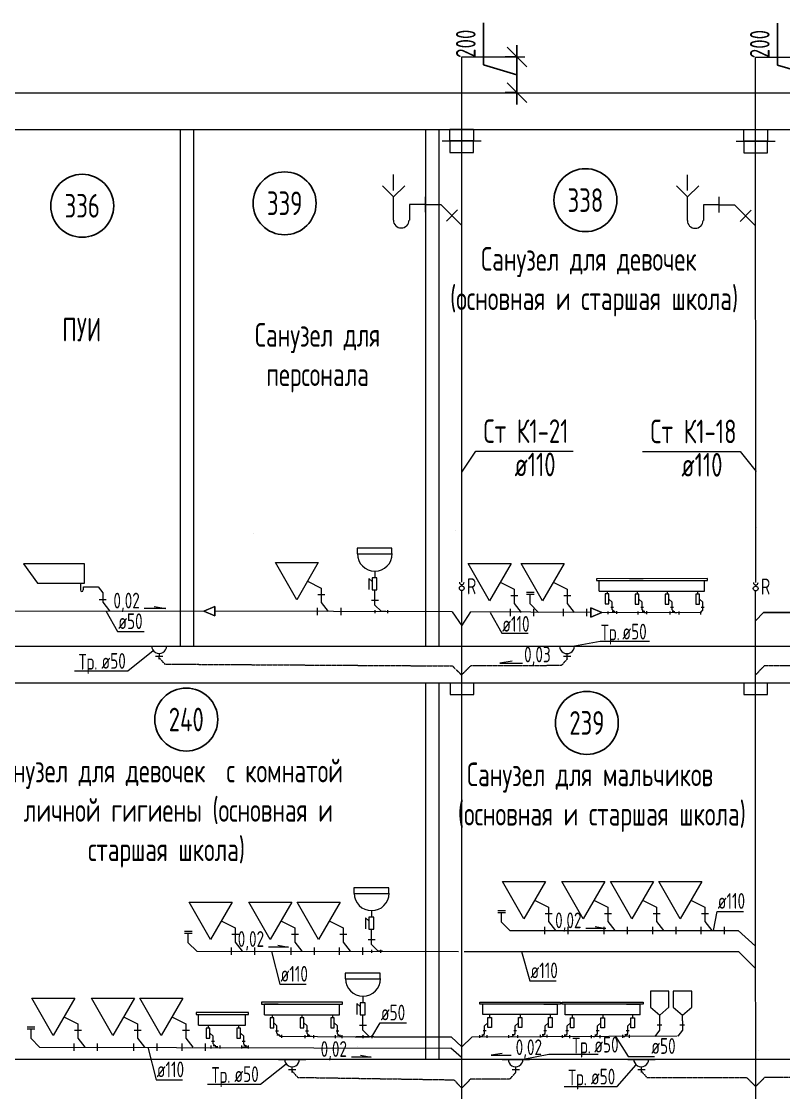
# Model space of a CAD drawing. Header units: millimetres. Extents: x -8689834 to 9419935, y -117443 to 166298.
# Drawn here: x -236295 to -226612, y -47115 to -33504 of the extents above; entities that cross this region are included whole.
import ezdxf
from ezdxf.enums import TextEntityAlignment as Align

# ---------------------------------------------------------------- set-up
doc = ezdxf.new("R2010")
doc.units = ezdxf.units.MM
doc.header["$MEASUREMENT"] = 0
doc.linetypes.add('01_base$0$DASHED2', pattern=[0.375, 0.25, -0.125])
doc.layers.get('0').update_dxf_attribs({"color": 250, "lineweight": 9})
for name, color, linetype in [('PDF _0', 7, 'Continuous'), ('PDF __ВК-Text В1', 7, 'Continuous'), ('PDF __ВК-В1', 5, 'Continuous'), ('PDF __ВК-переход', 7, 'Continuous'), ('PDF __ВК-переход на SML', 3, 'Continuous'), ('PDF __ВК-противопожарные муфты', 1, 'Continuous'), ('PDF __ВК-размеры', 7, 'Continuous'), ('PDF __ВК-стены', 7, 'Continuous'), ('PDF __К14', 3, 'Continuous'), ('PDF __Сантехника', 7, 'Continuous'), ('PDF _TEKSTBK', 7, 'Continuous'), ('АР_Таблицы', 250, 'Continuous')]:
    doc.layers.add(name, color=color, linetype=linetype)
doc.layers.add('PDF __ВК-К1', color=7, linetype='Continuous', true_color=0xb80000)
for name, color, linetype, lineweight in [('АР_Маркер экспликации', 239, 'Continuous', 13), ('АР_Номер помещения', 1, 'Continuous', 25), ('АР_Оси размеры', 164, 'Continuous', 9), ('АР_Помещения_площадь', 19, 'Continuous', 9), ('ВК_канализация', 32, 'Continuous', 15)]:
    doc.layers.add(name, color=color, linetype=linetype, lineweight=lineweight)
doc.styles.add('ISOCPEUR', font='isocpeur.ttf', dxfattribs={"width": 0.7})
doc.styles.get("Standard").update_dxf_attribs({"font": 'isocpeur.ttf', "width": 0.7})
doc.styles.add('ГОСТ 2.304', font='isocpeur.ttf', dxfattribs={"width": 0.7})
doc.dimstyles.new('СПДС', dxfattribs={"dimscale": 100, "dimtxt": 2.5, "dimasz": 2.5, "dimexe": 1.5, "dimexo": 0, "dimgap": 1, "dimtad": 1, "dimdec": 0, "dimrnd": 1, "dimtxsty": 'ГОСТ 2.304', "dimblk": 'OBLIQUE', "dimcen": 2.5, "dimdle": 1.5, "dimadec": 0, "dimazin": 2, "dimtfac": 0.75, "dimtdec": 0, "dimtmove": 1, "dimatfit": 3, "dimfxl": 1, "dimtolj": 1, "dimarcsym": 1})

# ---------------------------------------------------------------- blocks, each defined once
blk = doc.blocks.new('*U1658')
at = {"layer": 'АР_Номер помещения', "color": 7}
blk.add_circle((-15720, 4793), 400, dxfattribs=at)
at = {"layer": 'АР_Помещения_площадь', "color": 7}
blk.add_line((-13545, 633), (-13545, 633), dxfattribs=at)
at = {"color": 7, "style": 'ISOCPEUR', "width": 0.7, "flags": 1}
blk.add_attdef('КАТЕГОРИЯ', (-499, -2092), '', height=250, dxfattribs=at)
at = {"layer": 'АР_Номер помещения', "color": 7, "style": 'ISOCPEUR', "width": 0.7}
blk.add_attdef('НОМЕР_ПОМЕЩЕНИЯ', text='', height=300, dxfattribs=at).set_placement((-15720, 4793), align=Align.MIDDLE_CENTER)
at = {"layer": 'АР_Помещения_площадь', "color": 7, "lineweight": 30, "width": 0.7, "flags": 104}
blk.add_attdef('ИМЯ_ПОМЕЩЕНИЯ', text='', height=100, dxfattribs=at).set_placement((158, 1217), align=Align.MIDDLE_CENTER)
at = {"layer": 'АР_Помещения_площадь', "color": 7, "style": 'ISOCPEUR', "width": 0.7}
blk.add_attdef('ПЛОЩАДЬ_ПОМЕЩЕНИЯ', text='', height=200, dxfattribs=at).set_placement((-13540, 880), align=Align.MIDDLE_RIGHT)
blk = doc.blocks.new('_Oblique')
at = {"color": 0, "linetype": 'ByBlock', "lineweight": -2}
blk.add_line((-0.5, -0.5), (0.5, 0.5), dxfattribs=at)
blk = doc.blocks.new('*D1723')
at = {"layer": 'АР_Оси размеры', "color": 0, "lineweight": -2, "ltscale": 100, "transparency": 16777216}
for p, q in [((-230424, -34054), (-230424, -33522)), ((-229999, -34558), (-229999, -33805)), ((-229999, -33955), (-230149, -33955)), ((-229999, -34182), (-230424, -34054)), ((-229999, -34408), (-230149, -34408))]:
    blk.add_line(p, q, dxfattribs=at)
at = {"layer": 'АР_Оси размеры', "color": 0, "lineweight": -2, "ltscale": 100, "transparency": 16777216, "xscale": 250, "yscale": 250, "zscale": 250}
for p, rotation in [((-229999, -33955), 90), ((-229999, -34408), 270)]:
    blk.add_blockref('_Oblique', p, dxfattribs=dict(at, rotation=rotation))
at = {"layer": 'АР_Оси размеры', "color": 0, "lineweight": 13, "ltscale": 100, "transparency": 16777216, "insert": (-230649, -33788), "char_height": 250, "attachment_point": 5, "rotation": 90, "style": 'ГОСТ 2.304'}
blk.add_mtext('\\A1;200', dxfattribs=at)
blk = doc.blocks.new('*D1724')
at = {"layer": 'АР_Оси размеры', "color": 0, "lineweight": -2, "ltscale": 100, "transparency": 16777216}
for p, q in [((-226689, -34058), (-226689, -33526)), ((-226264, -34562), (-226264, -33809)), ((-226264, -33959), (-226414, -33959)), ((-226264, -34186), (-226689, -34058)), ((-226264, -34412), (-226414, -34412))]:
    blk.add_line(p, q, dxfattribs=at)
at = {"layer": 'АР_Оси размеры', "color": 0, "lineweight": -2, "ltscale": 100, "transparency": 16777216, "xscale": 250, "yscale": 250, "zscale": 250}
for p, rotation in [((-226264, -33959), 90), ((-226264, -34412), 270)]:
    blk.add_blockref('_Oblique', p, dxfattribs=dict(at, rotation=rotation))
at = {"layer": 'АР_Оси размеры', "color": 0, "lineweight": 13, "ltscale": 100, "transparency": 16777216, "insert": (-226914, -33792), "char_height": 250, "attachment_point": 5, "rotation": 90, "style": 'ГОСТ 2.304'}
blk.add_mtext('\\A1;200', dxfattribs=at)

msp = doc.modelspace()

# ---------------------------------------------------------------- linework, layer by layer
at = {"layer": 'PDF _0', "lineweight": 13}
msp.add_lwpolyline([(-229897.1, -34057), (-230100.3, -33853.8)], dxfattribs=at)
at = {"layer": 'PDF _0', "color": 3, "lineweight": 13}
for centre in [(-234545, -41440.6), (-234545, -41440.6), (-229363.1, -41442.7), (-229363.1, -41442.7), (-232856, -46691.8), (-232856, -46691.8), (-230016.6, -46691.8), (-230016.6, -46691.8), (-228420.2, -46691.8), (-228420.2, -46691.8)]:
    msp.add_arc(centre, 95.2, 179.99999, 0.00001, dxfattribs=at)
at = {"layer": 'PDF __ВК-Text В1', "lineweight": 13}
for points in [[(-234607.5, -40940.8), (-234458.6, -40966), (-234735.5, -40966)], [(-230061.1, -41632.6), (-230215.7, -41658.7), (-229928.2, -41658.7)], [(-229006.2, -45005.8), (-228870, -45028.8), (-229123.3, -45028.8)], [(-233038.7, -45242.8), (-232902.4, -45265.9), (-233155.8, -45265.9)], [(-231985.8, -46641.1), (-231849.5, -46664.1), (-232102.9, -46664.1)], [(-230188.4, -46618.6), (-230324.7, -46641.7), (-230071.4, -46641.7)]]:
    msp.add_lwpolyline(points, dxfattribs=at)
at = {"layer": 'PDF __ВК-В1', "color": 244, "lineweight": 13, "true_color": 0x991b1e}
for points in [[(-230700, -40629.8), (-230701.4, -33955.4)], [(-226965, -40633.9), (-226966.4, -33959.5)], [(-230701, -47392), (-230701.1, -40740.6)], [(-226965.4, -51185), (-226966.4, -40740.6)]]:
    msp.add_lwpolyline(points, dxfattribs=at)
at = {"layer": 'PDF __ВК-К1', "lineweight": 13}
for points in [[(-231167, -35731), (-231167, -35930)], [(-227432.1, -35735.1), (-227432.1, -35934.1)], [(-231167, -35832.6), (-231366, -35832.6)], [(-231167, -35832.6), (-230968.1, -35832.6), (-230701.4, -36099.3)], [(-230756.4, -35900.3), (-230896.1, -36044.3)], [(-227432.1, -35836.7), (-227631, -35836.7)], [(-227432.1, -35836.7), (-227233.1, -35836.7), (-226966.4, -36103.4)], [(-227021.5, -35904.5), (-227161.2, -36048.4)], [(-234716.4, -41442.7), (-234369.3, -41442.7)], [(-229534.5, -41444.8), (-229187.4, -41444.8)], [(-233027.5, -46693.9), (-232680.4, -46693.9)], [(-230188, -46693.9), (-229840.9, -46693.9)], [(-228591.6, -46693.9), (-228244.5, -46693.9)]]:
    msp.add_lwpolyline(points, dxfattribs=at)
at = {"layer": 'PDF __ВК-К1', "color": 244, "lineweight": 13, "true_color": 0x991b1e}
for points in [[(-235317.9, -40690.8), (-235258.7, -40767)], [(-235258.7, -40767), (-235258.7, -40885.6), (-235174, -40995.6)], [(-232527, -40786.9), (-232438.1, -40786.9)], [(-232484.7, -40706.5), (-232484.7, -40888.5)], [(-231809.9, -40725.4), (-231809.9, -40915.9)], [(-230078.1, -40797.2), (-229989.2, -40797.2)], [(-230035.8, -40716.8), (-230035.8, -40898.8)], [(-229781, -40761.9), (-229878.3, -40761.9)], [(-229781, -40788), (-229878.3, -40788)], [(-229724.1, -41013.4), (-229830.9, -40906.6), (-229830.9, -40788)], [(-229402.7, -40799.4), (-229313.8, -40799.4)], [(-229360.3, -40719), (-229360.3, -40901)], [(-235305.2, -40851.7), (-235216.3, -40851.7)], [(-232531.2, -41049.4), (-232531.2, -40956.2)], [(-232484.7, -40888.5), (-232395.8, -41002.8)], [(-232238.8, -40956.7), (-232238.8, -41049.9)], [(-231848, -40856.6), (-231759.1, -40856.6)], [(-231666, -41004.1), (-231721, -41004.1), (-231809.9, -40915.9)], [(-230082.4, -41059.6), (-230082.4, -40966.5)], [(-230035.8, -40898.8), (-229946.9, -41013.1)], [(-229789.9, -40967), (-229789.9, -41060.1)], [(-229406.9, -41061.9), (-229406.9, -40968.7)], [(-229360.3, -40901), (-229271.4, -41015.3)], [(-229114.4, -40969.2), (-229114.4, -41062.3)], [(-228808.3, -40946.3), (-228771.8, -40946.3)], [(-228790.9, -40977.6), (-228790.9, -40941.2)], [(-228426.6, -40947.6), (-228390.2, -40947.6)], [(-228409.2, -40978.9), (-228409.2, -40942.5)], [(-228046.7, -40947.6), (-228010.2, -40947.6)], [(-228027.6, -40982.7), (-228027.6, -40946.3)], [(-227658.1, -40947.6), (-227621.6, -40947.6)], [(-227639, -40984), (-227639, -40947.6)], [(-231805.5, -40985.7), (-231805.5, -41022.2)], [(-231644.4, -40985.2), (-231644.4, -41021.6)], [(-228843.9, -41001.8), (-228843.9, -41038.2)], [(-228730.2, -41016.6), (-228754.4, -41016.6), (-228790.9, -40977.6)], [(-228790.9, -40996.7), (-228754.4, -40996.7)], [(-228730.2, -41033.1), (-228730.2, -40996.7)], [(-228462.2, -41003.1), (-228462.2, -41039.5)], [(-228348.5, -41017.9), (-228372.8, -41017.9), (-228409.2, -40978.9)], [(-228409.2, -40998), (-228372.8, -40998)], [(-228348.5, -41034.5), (-228348.5, -40998)], [(-228057.1, -41003.1), (-228057.1, -41039.5)], [(-227968.6, -41019.2), (-227991.1, -41019.2), (-228027.6, -40982.7)], [(-228027.6, -41001.8), (-227991.2, -41001.8)], [(-227943.4, -41003.1), (-227943.4, -41039.5)], [(-227668.5, -41021.3), (-227668.5, -41021.3), (-227639, -40984)], [(-227668.5, -41003.1), (-227668.5, -41039.5)], [(-224039.2, -41015.4), (-225574.7, -41013.7), (-226866.7, -41013.7), (-225588.6, -41013.7)], [(-234716.4, -41442.7), (-234369.3, -41442.7)], [(-229534.5, -41444.8), (-229187.4, -41444.8)], [(-234496.3, -41573.9), (-234589.4, -41573.9)], [(-234496.3, -41573.9), (-234589.4, -41573.9)], [(-234542.9, -41607.8), (-234542.2, -41535.8)], [(-229314.4, -41576), (-229407.5, -41576)], [(-229314.4, -41576), (-229407.5, -41576)], [(-229361, -41609.9), (-229360.3, -41538)], [(-229598.9, -44759.8), (-229598.9, -44941.8)], [(-228843.1, -44759.8), (-228843.1, -44941.8)], [(-228227, -44759.8), (-228227, -44941.8)], [(-227610.5, -44759.8), (-227610.5, -44941.8)], [(-230145.2, -44804.6), (-230242.5, -44804.6)], [(-230145.2, -44830.7), (-230242.5, -44830.7)], [(-230088.3, -45056.1), (-230195, -44949.4), (-230195, -44830.7)], [(-229641.3, -44840.2), (-229552.4, -44840.2)], [(-228885.4, -44840.2), (-228796.5, -44840.2)], [(-228269.3, -44840.2), (-228180.4, -44840.2)], [(-227652.8, -44840.2), (-227563.9, -44840.2)], [(-233578.4, -45023.6), (-233578.4, -45205.6)], [(-232822.6, -45023.6), (-232822.6, -45205.6)], [(-232206.5, -45023.6), (-232206.5, -45205.6)], [(-231850.8, -45040.8), (-231850.8, -45231.3)], [(-229645.5, -45102.7), (-229645.5, -45009.6)], [(-229598.9, -44941.8), (-229510, -45056.1)], [(-229353.4, -45009.6), (-229353.4, -45102.7)], [(-228889.7, -45102.7), (-228889.7, -45009.6)], [(-228843.1, -44941.8), (-228754.2, -45056.1)], [(-228597.6, -45009.6), (-228597.6, -45102.7)], [(-228273.5, -45102.7), (-228273.5, -45009.6)], [(-228227, -44941.8), (-228138.1, -45056.1)], [(-227981.1, -45010.1), (-227981.1, -45103.2)], [(-227657, -45102.7), (-227657, -45009.6)], [(-227610.5, -44941.8), (-227521.6, -45056.1)], [(-227364.6, -45010.1), (-227364.6, -45103.2)], [(-234124.7, -45068.4), (-234222, -45068.4)], [(-234124.7, -45094.5), (-234222, -45094.5)], [(-234067.8, -45319.9), (-234174.5, -45213.2), (-234174.5, -45094.5)], [(-233620.8, -45104), (-233531.9, -45104)], [(-232864.9, -45104), (-232776.1, -45104)], [(-232248.8, -45104), (-232159.9, -45104)], [(-231888.9, -45172.1), (-231800, -45172.1)], [(-233625, -45366.5), (-233625, -45273.4)], [(-233578.4, -45205.6), (-233489.5, -45319.9)], [(-233332.9, -45273.4), (-233332.9, -45366.5)], [(-232869.2, -45366.5), (-232869.2, -45273.4)], [(-232822.6, -45205.6), (-232733.7, -45319.9)], [(-232577.1, -45273.4), (-232577.1, -45366.5)], [(-232253.1, -45366.5), (-232253.1, -45273.4)], [(-232206.5, -45205.6), (-232117.6, -45319.9)], [(-231960.6, -45273.8), (-231960.6, -45367)], [(-231706.9, -45320.2), (-231761.9, -45320.2), (-231850.8, -45231.3)], [(-231846.4, -45301.1), (-231846.4, -45337.6)], [(-231734.4, -45302), (-231734.4, -45338.4)], [(-231960.2, -46126.2), (-231960.2, -46316.7)], [(-235577, -46240.2), (-235577, -46422.2)], [(-234821.2, -46240.2), (-234821.2, -46422.2)], [(-234205.1, -46240.2), (-234205.1, -46422.2)], [(-231998.3, -46257.5), (-231909.4, -46257.5)], [(-228160.2, -46259.9), (-228218.2, -46259.9)], [(-228187.8, -46204.6), (-228187.8, -46323.4)], [(-227870.1, -46259.5), (-227928, -46259.5)], [(-227897.7, -46204.3), (-227897.7, -46323)], [(-236123.3, -46285), (-236220.6, -46285)], [(-236123.3, -46311.1), (-236220.6, -46311.1)], [(-236066.3, -46536.5), (-236173.1, -46429.7), (-236173.1, -46311.1)], [(-235619.3, -46320.6), (-235530.4, -46320.6)], [(-234863.5, -46320.6), (-234774.6, -46320.6)], [(-234247.4, -46320.6), (-234158.5, -46320.6)], [(-233065.7, -46331), (-233029.2, -46331)], [(-233048.3, -46362.4), (-233048.3, -46325.9)], [(-232987.6, -46400.5), (-233011.8, -46400.5), (-233048.3, -46362.4)], [(-233048.3, -46381.5), (-233011.8, -46381.5)], [(-233011.8, -46400.5), (-232054.2, -46405.6), (-231871.3, -46405.6), (-232040.3, -46405.6)], [(-232987.6, -46417.9), (-232987.6, -46381.5)], [(-232696.1, -46386.5), (-232696.1, -46423)], [(-232685.7, -46331), (-232649.3, -46331)], [(-232666.6, -46366.2), (-232666.6, -46329.7)], [(-232607.6, -46402.6), (-232630.2, -46402.6), (-232666.6, -46366.2)], [(-232666.6, -46385.2), (-232630.2, -46385.2)], [(-232582.4, -46386.5), (-232582.4, -46423)], [(-232307.5, -46386.5), (-232307.5, -46423)], [(-232297.1, -46331), (-232260.7, -46331)], [(-232278, -46367.5), (-232278, -46331)], [(-232219, -46404.7), (-232241.6, -46404.7), (-232278, -46367.5)], [(-232278, -46386.5), (-232241.6, -46386.5)], [(-232219, -46423), (-232219, -46386.5)], [(-231816.3, -46405.6), (-231871.3, -46405.6), (-231960.2, -46316.7)], [(-231955.8, -46386.5), (-231955.8, -46423)], [(-231843.8, -46387.4), (-231843.8, -46423.8)], [(-230469.5, -46403.3), (-230446.9, -46403.3), (-230410.5, -46365.8)], [(-230469.5, -46421.3), (-230469.5, -46384.9)], [(-230410.5, -46384.9), (-230446.9, -46384.9)], [(-230391.4, -46329.3), (-230427.8, -46329.3)], [(-230410.5, -46365.8), (-230410.5, -46329.3)], [(-230381, -46384.9), (-230381, -46421.3)], [(-230106.1, -46384.9), (-230106.1, -46421.3)], [(-230080.9, -46402.8), (-230058.3, -46402.8), (-230021.9, -46364.5)], [(-230021.9, -46383.6), (-230058.3, -46383.6)], [(-230002.8, -46329.3), (-230039.2, -46329.3)], [(-230021.9, -46364.5), (-230021.9, -46328)], [(-229992.4, -46384.9), (-229992.4, -46421.3)], [(-229701, -46416.2), (-229701, -46379.8)], [(-229700.9, -46402.4), (-229676.7, -46402.4), (-229640.2, -46360.7)], [(-229640.2, -46379.8), (-229676.7, -46379.8)], [(-229622.8, -46329.3), (-229659.3, -46329.3)], [(-229640.2, -46360.7), (-229640.2, -46324.3)], [(-229617.2, -46416.2), (-229617.2, -46379.8)], [(-229421.5, -46402.1), (-229399, -46402.1), (-229362.5, -46367.2)], [(-229421.5, -46420.3), (-229421.5, -46383.8)], [(-229362.5, -46386.3), (-229399, -46386.3)], [(-229343.4, -46330.8), (-229379.9, -46330.8)], [(-229362.5, -46367.2), (-229362.5, -46330.8)], [(-229333, -46386.3), (-229333, -46422.8)], [(-229058.1, -46386.3), (-229058.1, -46422.8)], [(-229032.9, -46401.6), (-229010.3, -46401.6), (-228973.9, -46365.9)], [(-228973.9, -46385), (-229010.3, -46385)], [(-228954.8, -46330.8), (-228991.2, -46330.8)], [(-228973.9, -46365.9), (-228973.9, -46329.5)], [(-228944.4, -46386.3), (-228944.4, -46422.8)], [(-228653, -46401.1), (-228628.7, -46401.1), (-228592.3, -46362.2)], [(-228653, -46417.7), (-228653, -46381.2)], [(-228592.3, -46381.2), (-228628.7, -46381.2)], [(-228574.9, -46330.8), (-228611.3, -46330.8)], [(-228592.3, -46362.2), (-228592.3, -46325.7)], [(-228569.3, -46417.7), (-228569.3, -46381.2)], [(-228187.8, -46323.4), (-228245.8, -46400.7)], [(-227897.7, -46323), (-227955.6, -46400.3)], [(-235623.6, -46583), (-235623.6, -46489.9)], [(-235577, -46422.2), (-235488.1, -46536.5)], [(-235331.5, -46489.9), (-235331.5, -46583)], [(-234867.8, -46583), (-234867.8, -46489.9)], [(-234821.2, -46422.2), (-234732.3, -46536.5)], [(-234575.7, -46489.9), (-234575.7, -46583)], [(-234251.6, -46583), (-234251.6, -46489.9)], [(-234205.1, -46422.2), (-234116.2, -46536.5)], [(-233959.5, -46489.9), (-233959.5, -46583)], [(-233889, -46517.4), (-233889, -46553.8)], [(-233878.6, -46461.9), (-233842.2, -46461.9)], [(-233859.5, -46497), (-233859.5, -46460.6)], [(-233800.5, -46535.2), (-233823.1, -46535.2), (-233859.5, -46497)], [(-233859.5, -46516.1), (-233823.1, -46516.1)], [(-233775.3, -46517.4), (-233775.3, -46553.8)], [(-233500.4, -46517.4), (-233500.4, -46553.8)], [(-233500.4, -46536.5), (-233434.5, -46536.5)], [(-233490, -46461.9), (-233453.6, -46461.9)], [(-233470.9, -46498.3), (-233470.9, -46461.9)], [(-233411.9, -46536.5), (-233434.5, -46536.5), (-233470.9, -46498.3)], [(-233470.9, -46517.4), (-233434.5, -46517.4)], [(-233411.9, -46553.8), (-233411.9, -46517.4)], [(-233027.5, -46693.9), (-232680.4, -46693.9)], [(-232853.9, -46859), (-232853.2, -46787)], [(-230188, -46693.9), (-229840.9, -46693.9)], [(-230014.5, -46859), (-230013.8, -46787)], [(-228591.6, -46693.9), (-228244.5, -46693.9)], [(-228418.1, -46859), (-228417.4, -46787)], [(-232807.4, -46825.1), (-232900.5, -46825.1)], [(-232807.4, -46825.1), (-232900.5, -46825.1)], [(-229967.9, -46825.1), (-230061, -46825.1)], [(-229967.9, -46825.1), (-230061, -46825.1)], [(-228371.5, -46825.1), (-228464.7, -46825.1)], [(-228371.5, -46825.1), (-228464.7, -46825.1)]]:
    msp.add_lwpolyline(points, dxfattribs=at)
at = {"layer": 'PDF __ВК-К1', "color": 244, "linetype": '01_base$0$DASHED2', "lineweight": 13, "true_color": 0x991b1e}
for points in [[(-234549.4, -41586.2), (-234473.2, -41670.9), (-230818, -41693.9), (-230702.6, -41808.2)], [(-229361, -41605.8), (-229437.2, -41690.5), (-230583.1, -41690.9), (-230701.1, -41805.1)], [(-224925.1, -41609.9), (-225001.3, -41694.5), (-226857.8, -41693.7), (-226967.8, -41808)], [(-225207.4, -46691.8), (-225283.6, -46922.1), (-226852.8, -46922.1), (-226962.9, -47036.4)], [(-232860.4, -46837.5), (-232784.2, -46922.1), (-230800, -46953.3), (-230699, -47058)], [(-230014.5, -46859), (-230090.7, -46943.7), (-230589, -46943.7), (-230699, -47058)], [(-228424.6, -46837.5), (-228348.4, -46922.1), (-227080, -46922.1), (-226969.9, -47036.4)]]:
    msp.add_lwpolyline(points, dxfattribs=at)
at = {"layer": 'PDF __ВК-переход', "lineweight": 13}
for points in [[(-233838, -41055.3), (-233838, -40936.8), (-233977.7, -40996.1), (-233838, -41055.3), (-233838, -40936.8), (-233977.7, -40996.1), (-233838, -41055.3), (-233977.7, -40996.1), (-233838, -40936.8)], [(-229058.4, -41073.5), (-229058.4, -40955), (-228918.7, -41014.2), (-229058.4, -41073.5), (-229058.4, -40955), (-228918.7, -41014.2), (-229058.4, -41073.5), (-228918.7, -41014.2), (-229058.4, -40955)]]:
    msp.add_lwpolyline(points, close=True, dxfattribs=at)
at = {"layer": 'PDF __ВК-переход на SML', "lineweight": 13}
for points in [[(-230851.6, -34873.9), (-230551.1, -34873.9), (-230551.1, -35022.1), (-230851.6, -35022.1)], [(-227116.7, -34878.1), (-226816.1, -34878.1), (-226816.1, -35026.2), (-227116.7, -35026.2)]]:
    msp.add_lwpolyline(points, close=True, dxfattribs=at)
at = {"layer": 'PDF __ВК-противопожарные муфты', "lineweight": 13}
for points in [[(-230949, -35022.1), (-230703.4, -35022.1), (-230453.7, -35022.1)], [(-230851.6, -35022.1), (-230851.6, -35170.3), (-230551.1, -35170.3), (-230551.1, -35022.1)], [(-227214, -35026.2), (-226968.5, -35026.2), (-226718.7, -35026.2)], [(-227116.7, -35026.2), (-227116.7, -35174.4), (-226816.1, -35174.4), (-226816.1, -35026.2)], [(-230946.6, -41908.3), (-230701.1, -41908.3), (-230451.3, -41908.3)], [(-230849.2, -41908.3), (-230849.2, -42056.5), (-230548.7, -42056.5), (-230548.7, -41908.3)], [(-227211.9, -41908.3), (-226966.4, -41908.3), (-226716.6, -41908.3)], [(-227114.5, -41908.3), (-227114.5, -42056.5), (-226814, -42056.5), (-226814, -41908.3)]]:
    msp.add_lwpolyline(points, dxfattribs=at)
at = {"layer": 'PDF __ВК-размеры', "lineweight": 13}
for points in [[(-230701.4, -33955.4), (-229897.1, -33955.4)], [(-226966.5, -33959.5), (-226162.2, -33959.5)]]:
    msp.add_lwpolyline(points, dxfattribs=at)
at = {"layer": 'PDF __ВК-стены', "color": 18, "lineweight": 13, "true_color": 0x000000}
for points in [[(-251635.5, -34412.4), (-171723.3, -34412.4)], [(-251635.5, -34878.1), (-172011.2, -34878.1)], [(-251635.5, -34878.1), (-171723.3, -34878.1)], [(-234276.2, -34878.1), (-234276.2, -41442.7)], [(-234106.9, -34878.1), (-234106.9, -41442.7)], [(-231160.6, -34878.1), (-231160.6, -41442.7)], [(-230991.3, -34878.1), (-230991.3, -41442.7)], [(-251262.1, -41442.7), (-171723.3, -41442.7)], [(-251259, -41908.3), (-171723.3, -41908.3)], [(-231160.6, -41908.3), (-231160.6, -46691.8)], [(-230991.3, -41908.3), (-230991.3, -46691.8)], [(-251092.7, -46691.8), (-171723.3, -46691.8)]]:
    msp.add_lwpolyline(points, dxfattribs=at)
at = {"layer": 'PDF __К14', "lineweight": 13}
for points in [[(-231569.2, -35650.6), (-231569.2, -35447.4)], [(-227834.2, -35654.7), (-227834.2, -35451.5)]]:
    msp.add_lwpolyline(points, dxfattribs=at)
at = {"layer": 'PDF __Сантехника', "lineweight": 13}
for points in [[(-231586.8, -40196.2), (-232031.3, -40196.2), (-232031.3, -40268.2), (-231586.8, -40268.2)], [(-235491.5, -40394.5), (-236270.4, -40394.5), (-236092.6, -40644.3), (-235491.5, -40644.3)], [(-232797.9, -40854.7), (-233068.8, -40380.6), (-232522.8, -40380.6)], [(-230349, -40864.9), (-230620, -40390.8), (-230073.9, -40390.8)], [(-229673.6, -40867.1), (-229944.5, -40393), (-229398.4, -40393)], [(-231777.3, -40573), (-231840.8, -40573), (-231840.8, -40725.4), (-231777.3, -40725.4)], [(-227578.3, -40585), (-228988.7, -40585.1), (-228988.7, -40609.3), (-227578.3, -40609.3)], [(-228830.8, -40779.7), (-228877.7, -40779.7), (-228877.7, -40906.4), (-228830.8, -40906.4)], [(-228449.2, -40781), (-228496, -40781), (-228496, -40907.7), (-228449.2, -40907.7)], [(-228069.2, -40781), (-228114.3, -40781), (-228114.3, -40907.7), (-228069.2, -40907.7)], [(-227680.6, -40781), (-227725.7, -40781), (-227725.7, -40907.7), (-227680.6, -40907.7)], [(-229912.2, -44908), (-230183.1, -44433.9), (-229637, -44433.9)], [(-229156.4, -44908), (-229427.3, -44433.9), (-228881.2, -44433.9)], [(-228540.2, -44908), (-228811.1, -44433.9), (-228265.1, -44433.9)], [(-227923.7, -44908), (-228194.6, -44433.9), (-227648.6, -44433.9)], [(-231627.7, -44511.7), (-232072.2, -44511.7), (-232072.2, -44583.6), (-231627.7, -44583.6)], [(-233891.7, -45171.8), (-234162.6, -44697.7), (-233616.5, -44697.7)], [(-233135.9, -45171.8), (-233406.8, -44697.7), (-232860.7, -44697.7)], [(-232519.7, -45171.8), (-232790.6, -44697.7), (-232244.6, -44697.7)], [(-231818.2, -44888.4), (-231881.7, -44888.4), (-231881.7, -45040.8), (-231818.2, -45040.8)], [(-231737.1, -45597.1), (-232181.6, -45597.1), (-232181.6, -45669), (-231737.1, -45669)], [(-235890.3, -46388.3), (-236161.2, -45914.2), (-235615.1, -45914.2)], [(-235134.4, -46388.3), (-235405.3, -45914.2), (-234859.3, -45914.2)], [(-234518.3, -46388.3), (-234789.2, -45914.2), (-234243.2, -45914.2)], [(-232217.3, -45968.4), (-233244.4, -45968.4), (-233244.4, -45992.7), (-232217.3, -45992.7)], [(-231927.6, -45973.8), (-231991.1, -45973.8), (-231991.1, -46126.2), (-231927.6, -46126.2)], [(-230471.2, -45966.7), (-229444.1, -45966.7), (-229444.1, -45991), (-230471.2, -45991)], [(-229423.2, -45968.2), (-228396.2, -45968.2), (-228396.2, -45992.5), (-229423.2, -45992.5)], [(-233410.2, -46099.3), (-234076.2, -46099.3), (-234076.2, -46123.6), (-233410.2, -46123.6)], [(-233088.2, -46164.5), (-233135.1, -46164.5), (-233135.1, -46291.1), (-233088.2, -46291.1)], [(-232708.3, -46164.5), (-232753.4, -46164.5), (-232753.4, -46291.1), (-232708.3, -46291.1)], [(-232319.7, -46164.5), (-232364.8, -46164.5), (-232364.8, -46291.1), (-232319.7, -46291.1)], [(-230368.8, -46162.8), (-230323.7, -46162.8), (-230323.7, -46289.4), (-230368.8, -46289.4)], [(-229980.2, -46162.8), (-229935.1, -46162.8), (-229935.1, -46289.4), (-229980.2, -46289.4)], [(-229600.3, -46162.8), (-229553.4, -46162.8), (-229553.4, -46289.4), (-229600.3, -46289.4)], [(-229320.9, -46164.3), (-229275.8, -46164.3), (-229275.8, -46290.9), (-229320.9, -46290.9)], [(-228932.3, -46164.3), (-228887.2, -46164.3), (-228887.2, -46290.9), (-228932.3, -46290.9)], [(-228552.3, -46164.3), (-228505.5, -46164.3), (-228505.5, -46290.9), (-228552.3, -46290.9)], [(-233901.2, -46295.3), (-233946.3, -46295.3), (-233946.3, -46422), (-233901.2, -46422)], [(-233512.5, -46295.3), (-233557.7, -46295.3), (-233557.7, -46422), (-233512.5, -46422)]]:
    msp.add_lwpolyline(points, close=True, dxfattribs=at)
for points in [[(-231806.9, -40492.5), (-231806.9, -40573)], [(-235546.5, -40644.3), (-235546.5, -40728.9)], [(-235508.4, -40728.9), (-235508.4, -40690.8), (-235317.9, -40690.8)], [(-232662.4, -40617.6), (-232484.7, -40706.5)], [(-231840.8, -40619.5), (-231883.1, -40581.4), (-231883.1, -40721.1)], [(-230213.6, -40627.9), (-230035.8, -40716.8)], [(-229538.1, -40630.1), (-229360.3, -40719)], [(-228953.4, -40742.9), (-228953.4, -40609.3)], [(-228393.7, -40609.3), (-228567.2, -40609.3)], [(-227616.4, -40742.9), (-227616.4, -40609.3)], [(-228953.4, -40742.9), (-227616.4, -40742.9)], [(-228853.4, -40741.6), (-228853.4, -40779.7)], [(-228471.7, -40742.9), (-228471.7, -40781)], [(-228091.8, -40742.9), (-228091.8, -40781)], [(-227703.2, -40742.9), (-227703.2, -40781)], [(-228790.9, -40883.8), (-228830.8, -40843.9)], [(-228790.9, -40946.3), (-228790.9, -40883.8)], [(-228409.3, -40885.1), (-228449.2, -40845.2)], [(-228409.3, -40947.6), (-228409.3, -40885.1)], [(-228027.6, -40885.1), (-228069.2, -40845.2)], [(-228027.6, -40947.6), (-228027.6, -40885.1)], [(-227639, -40885.1), (-227680.6, -40845.2)], [(-227639, -40947.6), (-227639, -40885.1)], [(-229776.7, -44670.9), (-229598.9, -44759.8)], [(-229020.9, -44670.9), (-228843.1, -44759.8)], [(-228404.8, -44670.9), (-228227, -44759.8)], [(-227788.3, -44670.9), (-227610.5, -44759.8)], [(-231881.7, -44935), (-231924, -44896.9), (-231924, -45036.6)], [(-231847.8, -44808), (-231847.8, -44888.4)], [(-233756.2, -44934.7), (-233578.4, -45023.6)], [(-233000.4, -44934.7), (-232822.6, -45023.6)], [(-232384.3, -44934.7), (-232206.5, -45023.6)], [(-228185.3, -46204.3), (-228185.3, -46132.5), (-228069.3, -46030.3), (-228069.3, -45826), (-228304, -45826), (-228304, -46030.3), (-228185.3, -46132.5)], [(-227895.1, -46203.9), (-227895.1, -46132.2), (-227779.2, -46030), (-227779.2, -45825.7), (-228013.8, -45825.7), (-228013.8, -46030), (-227895.1, -46132.2)], [(-233206.2, -46126.3), (-233206.2, -45992.7)], [(-233032.7, -45992.7), (-233206.2, -45992.7)], [(-232255.5, -46126.3), (-232255.5, -45992.7)], [(-231991.1, -46020.4), (-232033.4, -45982.3), (-232033.4, -46121.9)], [(-231957.2, -45893.4), (-231957.2, -45973.8)], [(-230433, -46124.6), (-230433, -45991)], [(-229655.8, -45991), (-229482.3, -45991)], [(-229482.3, -46124.6), (-229482.3, -45991)], [(-229385.1, -46126.1), (-229385.1, -45992.5)], [(-228607.8, -45992.5), (-228434.3, -45992.5)], [(-228434.3, -46126.1), (-228434.3, -45992.5)], [(-234045.4, -46257.1), (-234045.4, -46123.6)], [(-233448.4, -46257.1), (-233448.4, -46123.6)], [(-233206.2, -46126.3), (-232255.5, -46126.3)], [(-233110.8, -46126.3), (-233110.8, -46164.5)], [(-232730.8, -46126.3), (-232730.8, -46164.5)], [(-232342.2, -46126.3), (-232342.2, -46164.5)], [(-229482.3, -46124.6), (-230433, -46124.6)], [(-230346.3, -46124.6), (-230346.3, -46162.8)], [(-229957.7, -46124.6), (-229957.7, -46162.8)], [(-229577.7, -46124.6), (-229577.7, -46162.8)], [(-228434.3, -46126.1), (-229385.1, -46126.1)], [(-229298.3, -46126.1), (-229298.3, -46164.3)], [(-228909.7, -46126.1), (-228909.7, -46164.3)], [(-228529.8, -46126.1), (-228529.8, -46164.3)], [(-235754.8, -46151.3), (-235577, -46240.2)], [(-234999, -46151.3), (-234821.2, -46240.2)], [(-234382.8, -46151.3), (-234205.1, -46240.2)], [(-234045.4, -46257.1), (-233448.4, -46257.1)], [(-233923.7, -46257.1), (-233923.7, -46295.3)], [(-233535.1, -46257.1), (-233535.1, -46295.3)], [(-233048.3, -46268.6), (-233088.2, -46228.7)], [(-233048.3, -46331), (-233048.3, -46268.6)], [(-232666.6, -46268.6), (-232708.3, -46228.7)], [(-232666.6, -46331), (-232666.6, -46268.6)], [(-232278, -46268.6), (-232319.7, -46228.7)], [(-232278, -46331), (-232278, -46268.6)], [(-230410.5, -46266.9), (-230368.8, -46227)], [(-230410.5, -46329.3), (-230410.5, -46266.9)], [(-230021.9, -46266.9), (-229980.2, -46227)], [(-230021.9, -46329.3), (-230021.9, -46266.9)], [(-229640.2, -46266.9), (-229600.3, -46227)], [(-229640.2, -46329.3), (-229640.2, -46266.9)], [(-229362.5, -46268.3), (-229320.9, -46228.4)], [(-229362.5, -46330.8), (-229362.5, -46268.3)], [(-228973.9, -46268.3), (-228932.3, -46228.4)], [(-228973.9, -46330.8), (-228973.9, -46268.3)], [(-228592.2, -46268.3), (-228552.3, -46228.4)], [(-228592.2, -46330.8), (-228592.2, -46268.3)], [(-233859.5, -46399.4), (-233901.2, -46359.5)], [(-233859.5, -46461.9), (-233859.5, -46399.4)], [(-233470.9, -46399.4), (-233512.5, -46359.5)], [(-233470.9, -46461.9), (-233470.9, -46399.4)]]:
    msp.add_lwpolyline(points, dxfattribs=at)
for centre, radius, start, end in [((-231804.8, -40266.1), 222.2, 180, 0), ((-235527.5, -40728.9), 19, 180.00002, 359.99998), ((-231845.7, -44581.5), 222.2, 180, 0), ((-231955.1, -45666.9), 222.2, 180, 0)]:
    msp.add_arc(centre, radius, start, end, dxfattribs=at)
at = {"layer": 'PDF _TEKSTBK', "lineweight": 13}
for points in [[(-231569.2, -35731), (-231708.9, -35591.3)], [(-231569.2, -36031.6), (-231569.2, -35731), (-231425.3, -35591.3)], [(-227834.2, -35735.1), (-227973.9, -35595.4)], [(-227834.2, -36035.7), (-227834.2, -35735.1), (-227690.3, -35595.4)], [(-231366, -35832.6), (-231366, -36031.6)], [(-227631, -35836.7), (-227631, -36035.7)]]:
    msp.add_lwpolyline(points, dxfattribs=at)
for centre in [(-231469.7, -36029.5), (-227734.7, -36033.6)]:
    msp.add_arc(centre, 99.5, 180.00001, 359.99999, dxfattribs=at)
at = {"layer": 'ВК_канализация', "color": 18, "lineweight": 13, "ltscale": 500, "true_color": 0x000000}
for points in [[(-230701.4, -39231.5), (-230522.7, -38963.7), (-229283.6, -38963.7)], [(-228402.3, -38967.8), (-227163.2, -38967.8), (-226960.1, -39222.6)], [(-235222.7, -40995.8), (-235072.6, -41258.3), (-234737.4, -41258.3)], [(-230340, -41015.3), (-230189.9, -41277.8), (-229854.7, -41277.8)], [(-235619.4, -41757), (-234945, -41757), (-234619.7, -41499.6)], [(-228315.4, -41384.2), (-228940.3, -41384.2), (-229267.9, -41444.8)], [(-227501.9, -45056.7), (-227456.3, -44812.4), (-227121.1, -44812.4)], [(-233118, -45321.9), (-233010.8, -45738.8), (-232675.5, -45738.8)], [(-229942.9, -45321.6), (-229835.7, -45695.1), (-229500.5, -45695.1)], [(-231843.8, -46405.6), (-231736.6, -46230.6), (-231401.4, -46230.6)], [(-228747.4, -46400.9), (-228588.2, -46656.1), (-228253, -46656.1)], [(-234691, -46536.5), (-234583.8, -46953.4), (-234248.5, -46953.4)], [(-228968.9, -46633.3), (-229593.8, -46633.3), (-229921.4, -46693.9)], [(-233930.5, -47008.2), (-233256.1, -47008.2), (-232930.7, -46750.9)], [(-229400.9, -47038.7), (-228726.5, -47038.7), (-228483.2, -46763.2)]]:
    msp.add_lwpolyline(points, dxfattribs=at)
at = {"layer": 'ВК_канализация', "color": 244, "lineweight": 13, "ltscale": 500, "true_color": 0x991b1e}
for points in [[(-230700.6, -40676.5), (-230700.4, -40659.8)], [(-226965.6, -40680.6), (-226965.4, -40663.9)], [(-236467.7, -40995.6), (-233977.7, -40996.1)], [(-230822.6, -41004.6), (-233838, -40997)], [(-230822.6, -41004.6), (-230701.1, -41182.4)], [(-230701.1, -41182.4), (-230587.1, -41005.4)], [(-229058.4, -41013.1), (-230587.1, -41005.4)], [(-227668.5, -41020.2), (-227668.5, -41020.2), (-228919.6, -41013.8)], [(-226866.7, -41013.7), (-226966.4, -41122.9)], [(-230088.3, -45056.1), (-227187.6, -45056.7)], [(-227187.6, -45056.7), (-226966.4, -45254.9)], [(-234067.8, -45319.9), (-230741, -45322.8)], [(-230668.9, -45321.1), (-227182.8, -45323.8), (-226966.4, -45540.1)], [(-231816.3, -46405.6), (-230835.1, -46405.6)], [(-230701, -46535.4), (-230835.1, -46405.6)], [(-227965, -46400), (-230574.4, -46410), (-230697.6, -46533.1)], [(-236066.3, -46536.5), (-230838.3, -46549.2)], [(-230704.2, -46670.7), (-230838.3, -46549.2)]]:
    msp.add_lwpolyline(points, dxfattribs=at)
for centre in [(-230701, -40706.5), (-226966, -40710.6)]:
    msp.add_circle(centre, 30, dxfattribs=at)
for centre in [(-230700, -40629.8), (-226965, -40633.9)]:
    msp.add_arc(centre, 30, 179.27075, 359.27075, dxfattribs=at)

# ---------------------------------------------------------------- block references
at = {"layer": 'АР_Маркер экспликации', "color": 7, "lineweight": 13}
ref = msp.add_blockref('*U1658', (-213409.4, -40568.5), dxfattribs=at)
ref.add_attrib('НОМЕР_ПОМЕЩЕНИЯ', '338', dxfattribs={"layer": 'АР_Номер помещения', "color": 7, "height": 300, "style": 'ISOCPEUR', "width": 0.7}).set_placement((-229129.1, -35775.1), align=Align.MIDDLE_CENTER)
ref = msp.add_blockref('*U1658', (-219802.7, -40640), dxfattribs=at)
ref.add_attrib('НОМЕР_ПОМЕЩЕНИЯ', '336', dxfattribs={"layer": 'АР_Номер помещения', "color": 7, "height": 300, "style": 'ISOCPEUR', "width": 0.7}).set_placement((-235522.4, -35846.6), align=Align.MIDDLE_CENTER)
ref = msp.add_blockref('*U1658', (-217230.8, -40608.6), dxfattribs=at)
ref.add_attrib('НОМЕР_ПОМЕЩЕНИЯ', '339', dxfattribs={"layer": 'АР_Номер помещения', "color": 7, "height": 300, "style": 'ISOCPEUR', "width": 0.7}).set_placement((-232950.5, -35815.2), align=Align.MIDDLE_CENTER)
ref = msp.add_blockref('*U1658', (-218480.6, -47168.2), dxfattribs=at)
ref.add_attrib('НОМЕР_ПОМЕЩЕНИЯ', '240', dxfattribs={"layer": 'АР_Номер помещения', "color": 7, "height": 300, "style": 'ISOCPEUR', "width": 0.7}).set_placement((-234200.4, -42374.9), align=Align.MIDDLE_CENTER)
ref = msp.add_blockref('*U1658', (-213391.1, -47211), dxfattribs=at)
ref.add_attrib('НОМЕР_ПОМЕЩЕНИЯ', '239', dxfattribs={"layer": 'АР_Номер помещения', "color": 7, "height": 300, "style": 'ISOCPEUR', "width": 0.7}).set_placement((-229110.9, -42417.7), align=Align.MIDDLE_CENTER)

# ---------------------------------------------------------------- texts
at = {"layer": 'АР_Таблицы', "lineweight": 13, "ltscale": 100, "style": 'ISOCPEUR'}
for s, insert, char_height, width, attachment_point in [('\\pxi-1,l1,qc,t1,5;Санузел для девочек\\P (основная и старшая школа)', (-231183.7, -36812.7), 300, 4196.36, 4), ('\\pxi-1,l1,qc,t1,5;ПУИ', (-237626.4, -37420.4), 300, 4196.36, 4), ('\\pxi-1,l1,qc,t1,5;Санузел для \\Pперсонала', (-234630.5, -37778), 300, 4196.36, 4), ('\\pxi-1,l1,t1,5;Ст К1-21', (-230423.7, -38710.5), 300, 7500, 4), ('\\pxi-1,l1,t1,5;Ст К1-18', (-228303.3, -38714.6), 300, 7500, 4), ('\\pxi-1,l1,t1,5;ø110', (-230030.1, -39134), 300, 7500, 4), ('\\pxi-1,l1,t1,5;ø110', (-227909.7, -39138.1), 300, 7500, 4), ('\\pxi-1,l1,t1,5;0,02', (-234791.1, -40887), 200, 7500, 6), ('\\pxi-1,l1,t1,5;ø50', (-235064.8, -41125.6), 200, 7500, 4), ('\\pxi-1,l1,t1,5;ø110', (-230187, -41159.5), 200, 7500, 4), ('\\pxi-1,l1,t1,5;0,03', (-229908.6, -41571.5), 200, 7500, 4), ('\\pxi-1,l1,qc,t1,5;Санузел для девочек  с комнатой личной гигиены (основная и \\Pстаршая школа)', (-237009.5, -43565.3), 300, 5115.924, 4), ('\\pxi-1,l1,qc,t1,5;Санузел для мальчиков (основная и старшая школа)', (-231168.8, -43362.8), 300, 4196.36, 4), ('\\pxi-1,l1,t1,5;ø110', (-227448.5, -44679.8), 200, 7500, 4), ('\\pxi-1,l1,t1,5;0,02', (-229179, -44949.9), 200, 7500, 6), ('\\pxi-1,l1,t1,5;0,02', (-233211.5, -45186.9), 200, 7500, 6), ('\\pxi-1,l1,t1,5;ø110', (-233003, -45606.1), 200, 7500, 4), ('\\pxi-1,l1,t1,5;ø110', (-229827.9, -45562.4), 200, 7500, 4), ('\\pxi-1,l1,t1,5;ø50', (-231728.8, -46098), 200, 7500, 4), ('\\pxi-1,l1,t1,5;0,02', (-232158.5, -46585.1), 200, 7500, 6), ('\\pxi-1,l1,t1,5;0,02', (-230015.7, -46562.7), 200, 7500, 4), ('\\pxi-1,l1,t1,5;ø50', (-228292.8, -46523.4), 200, 7500, 4), ('\\pxi-1,l1,t1,5;ø110', (-234576, -46820.7), 200, 7500, 4)]:
    msp.add_mtext(s, dxfattribs=dict(at, insert=insert, char_height=char_height, width=width, attachment_point=attachment_point))
at = {"layer": 'ВК_канализация', "color": 18, "lineweight": 13, "ltscale": 100, "true_color": 0x000000, "attachment_point": 4, "style": 'ISOCPEUR'}
for s, insert, char_height, width in [('R', (-230634.5, -40680.9), 205.4, 5730.034), ('R', (-226899.5, -40685), 205.4, 5730.034), ('Тр.', (-228931.4, -41295.8), 200, 5891.51), ('\\pxi-1,l1,t1,5;ø50', (-228660.2, -41257.6), 200, 7500), ('Тр.', (-235566.9, -41668.5), 200, 5891.51), ('\\pxi-1,l1,t1,5;ø50', (-235278.4, -41630.4), 200, 7500), ('\\pxi-1,l1,t1,5;ø50', (-229017.2, -46506.7), 200, 7500), ('Тр.', (-229297.3, -46544.8), 200, 5891.51), ('Тр.', (-233878, -46919.8), 200, 5891.51), ('\\pxi-1,l1,t1,5;ø50', (-233589.5, -46881.6), 200, 7500), ('\\pxi-1,l1,t1,5;ø50', (-229059.9, -46912.1), 200, 7500), ('Тр.', (-229348.4, -46950.3), 200, 5891.51)]:
    msp.add_mtext(s, dxfattribs=dict(at, insert=insert, char_height=char_height, width=width))

# ---------------------------------------------------------------- dimensions: what is measured, and where the dimension line sits
at = {"layer": 'АР_Оси размеры', "color": 18, "lineweight": 13, "ltscale": 100, "true_color": 0x000000}
for base, p1, p2, picture, middle in [((-229998.7, -33955.4), (-229998.7, -34408.3), (-229998.7, -33955.4), '*D1723', (-230648.7, -33954.3)), ((-226263.8, -33959.5), (-226263.8, -34412.4), (-226263.8, -33959.5), '*D1724', (-226913.8, -33958.4))]:
    dim = msp.add_linear_dim(base=base, p1=p1, p2=p2, angle=90, text='200', dimstyle='СПДС', dxfattribs=at)
    dim.commit()
    dim.dimension.update_dxf_attribs({"geometry": picture, "text_midpoint": middle})

doc.saveas('drawing.dxf')
